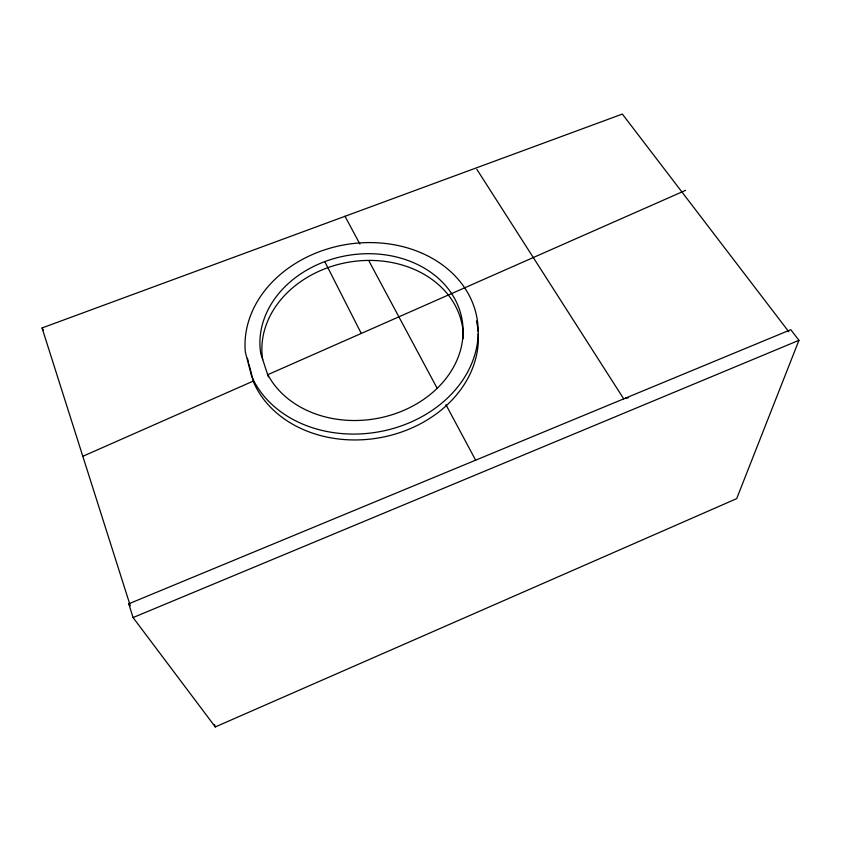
<?xml version="1.0" encoding="UTF-8"?>
<svg xmlns="http://www.w3.org/2000/svg" width="841" height="841" viewBox="0 0 841 841"><rect width="100%" height="100%" fill="white"/><g stroke="black" fill="none" stroke-linecap="round" stroke-linejoin="round"><path stroke-width="1.26" d="M798.95 340.321L736.684 498.639L215.296 726.929L133.078 617.567L128.726 603.827L790.792 329.683L798.95 340.321L133.078 617.567M82.817 456.295L253.32 381.068M267.732 374.708L685.604 190.339M129.998 604.826L42.05 327.958L622.351 114.071L788.816 331.785M625.683 398.15L628.259 397.804M128.726 603.827L130.281 605.941M476.858 169.346L623.738 398.897M42.05 327.958L43.375 330.219M345.02 216.284L359.874 244.027M369.157 261.362L437.257 388.489M445.919 404.668L475.638 460.153M324.836 261.709L361.146 333.225M214.529 724.679L215.296 726.929M268.384 376.873L260.731 353.43A102.087 82.817 -9.6 0 1 392.295 256.063A102.087 82.817 -9.6 0 1 436.29 389.173A102.087 82.817 -9.6 0 1 267.606 374.245M247.443 358.329L248.379 361.924M248.999 364.321L250.25 369.115M250.555 370.313L253.719 382.476A116.184 94.634 -9.7 0 0 384.852 436.731A116.184 94.634 -9.7 0 0 478.256 333.866M262.697 359.664A101.246 82.429 -9.7 0 1 356.658 261.088A101.246 82.429 -9.7 0 1 463.38 338.576M476.448 320.968A116.184 94.634 -9.7 0 1 478.066 331.238M251.648 376.358L245.341 352.095A117.162 95.075 -9.6 0 1 402.765 246.623A117.162 95.075 -9.6 0 1 443.144 401.987A117.162 95.075 -9.6 0 1 251.648 376.358"/></g></svg>
